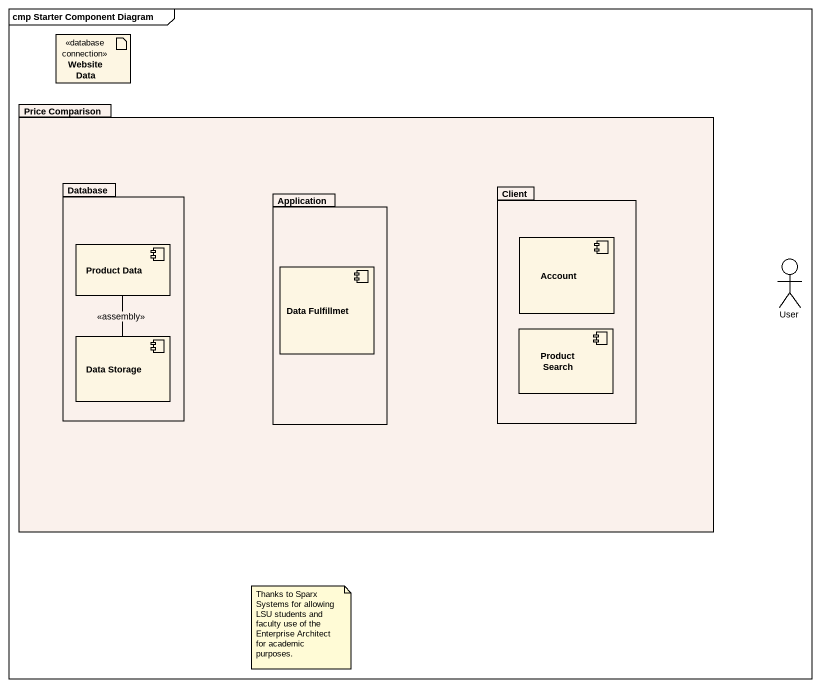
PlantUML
@startuml
mainframe cmp Starter Component Diagram
artifact "Website Data" as Website_Data <<database connection>>
package "Price Comparison" as Price_Comparison #FAF1EC {
  package "Database" as Database_ #FAF1EC {
    component "Product Data" as Product_Data
    component "Data Storage" as Data_Storage
  }
  package Client #FAF1EC {
    component Account
    component "Product Search" as Product_Search
  }
  package Application #FAF1EC {
    component "Data Fulfillmet" as Data_Fulfillmet
  }
}
actor User
Data_Storage -up- Product_Data : <<assembly>>
note as N1
  Thanks to Sparx Systems for allowing LSU students and
  faculty use of the Enterprise Architect for academic purposes.
end note
@enduml
